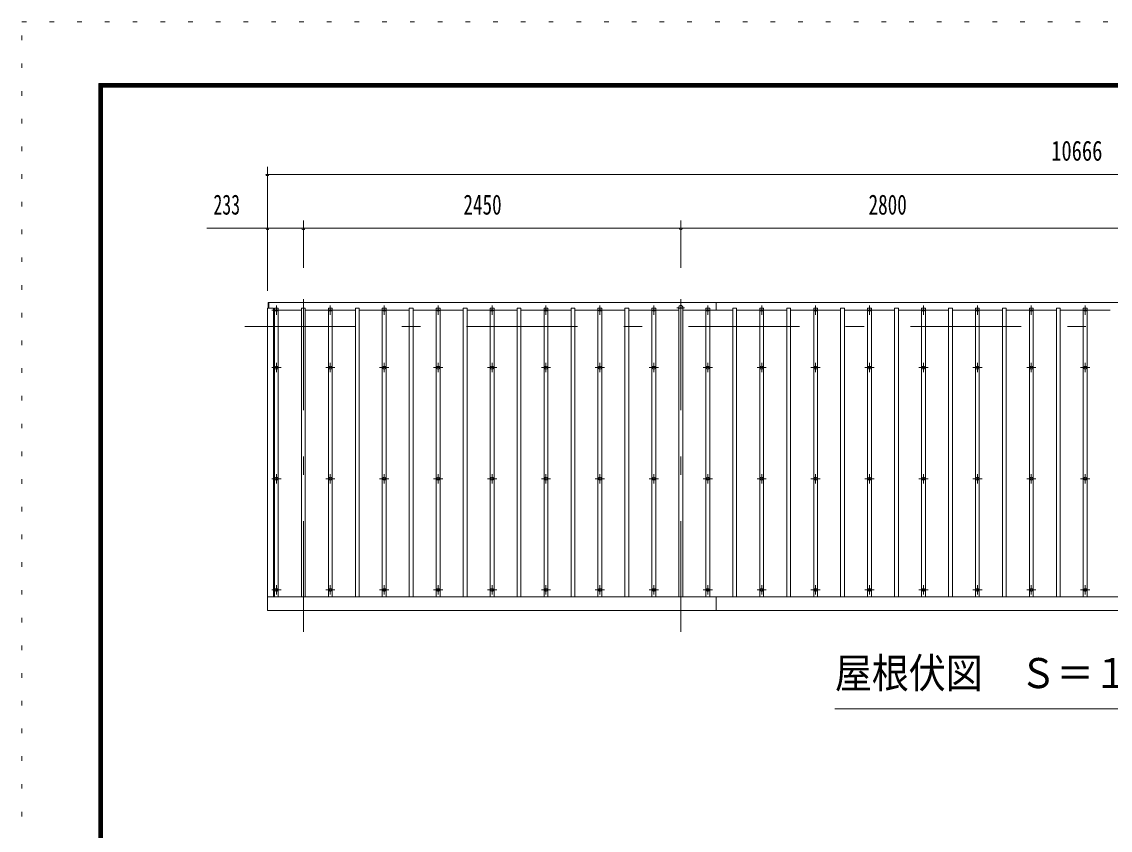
# Model space of a CAD drawing. Units: millimetres, scale not verified, with parts at other scales. Extents: x -26655 to 26659, y -10500 to 10500.
# Drawn here: x -3041 to 4024, y 5250 to 10500 of the extents above; entities that cross this region are included whole.
import ezdxf
from ezdxf.enums import TextEntityAlignment as Align

# ---------------------------------------------------------------- set-up
doc = ezdxf.new("R2010")
doc.units = ezdxf.units.MM
doc.header["$LTSCALE"] = 60
doc.linetypes.add('USER3', pattern=[24, 12, -5, 2, -5])
doc.linetypes.add('USER4', pattern=[3, 0.5, -2.5])
for name, color, linetype, lineweight in [('0-2_1-05BOLD', 7, 'Continuous', 18), ('0-3_1-25CENTER', 3, 'USER3', 18), ('0-4_1-45THIN', 4, 'Continuous', 18), ('0-5_1-55DIM', 3, 'Continuous', 18), ('0-C_F-F1PAPER', 5, 'Continuous', 18), ('0-D_F-E_J_ADD', 5, 'USER4', 18)]:
    doc.layers.add(name, color=color, linetype=linetype, lineweight=lineweight)
doc.styles.add('ＭＳ ゴシック', font='')
doc.styles.get('ＭＳ ゴシック').set_extended_font_data('MS Gothic')

msp = doc.modelspace()

# ---------------------------------------------------------------- linework, layer by layer
at = {"layer": '0-2_1-05BOLD'}
for p, q in [((-1436.51, 8641.19), (-1436.51, 8677.67)), ((1466.49, 8626.18), (1466.49, 8677.67)), ((9219.49, 6765.11), (-1446.51, 6765.11)), ((1466.49, 6677.67), (1466.49, 6765.11))]:
    msp.add_line(p, q, dxfattribs=at)
for points in [[(-1446.51, 8641.19), (-1446.51, 6677.67), (9219.49, 6677.67), (9219.49, 8641.19), (9179.49, 8641.19), (9179.49, 6765.11)], [(-1406.51, 6765.11), (-1406.51, 8641.19), (-1446.51, 8641.19)], [(9214.49, 8641.19), (9214.49, 8677.67), (-1441.51, 8677.67), (-1441.51, 8641.19)]]:
    msp.add_lwpolyline(points, dxfattribs=at)
for centre in [(-1388.51, 8254.17), (-1038.51, 8254.17), (-688.51, 8254.17), (-338.51, 8254.17), (11.49, 8254.17), (361.49, 8254.17), (711.49, 8254.17), (1061.49, 8254.17), (1411.49, 8254.17), (1761.49, 8254.17), (2111.49, 8254.17), (2461.49, 8254.17), (2811.49, 8254.17), (3161.49, 8254.17), (3511.49, 8254.17), (3861.49, 8254.17), (-1388.51, 7532.51), (-1038.51, 7532.51), (-688.51, 7532.51), (-338.51, 7532.51), (11.49, 7532.51), (361.49, 7532.51), (711.49, 7532.51), (1061.49, 7532.51), (1411.49, 7532.51), (1761.49, 7532.51), (2111.49, 7532.51), (2461.49, 7532.51), (2811.49, 7532.51), (3161.49, 7532.51), (3511.49, 7532.51), (3861.49, 7532.51), (-1388.51, 6810.85), (-1038.51, 6810.85), (-688.51, 6810.85), (-338.51, 6810.85), (11.49, 6810.85), (361.49, 6810.85), (711.49, 6810.85), (1061.49, 6810.85), (1411.49, 6810.85), (1761.49, 6810.85), (2111.49, 6810.85), (2461.49, 6810.85), (2811.49, 6810.85), (3161.49, 6810.85), (3511.49, 6810.85), (3861.49, 6810.85)]:
    msp.add_circle(centre, 10, dxfattribs=at)
for centre, radius, start, end in [((-1388.51, 8616.22), 14.5, 46.39838, 133.60162), ((-1388.51, 8637.22), 14.5, 226.3961, 313.6039), ((-1038.51, 8616.22), 14.5, 46.39838, 133.60162), ((-1038.51, 8637.22), 14.5, 226.3961, 313.6039), ((-688.51, 8616.22), 14.5, 46.39838, 133.60162), ((-688.51, 8637.22), 14.5, 226.3961, 313.6039), ((-338.51, 8616.22), 14.5, 46.39838, 133.60162), ((-338.51, 8637.22), 14.5, 226.3961, 313.6039), ((11.49, 8616.22), 14.5, 46.39838, 133.60162), ((11.49, 8637.22), 14.5, 226.3961, 313.6039), ((361.49, 8616.22), 14.5, 46.39838, 133.60162), ((361.49, 8637.22), 14.5, 226.3961, 313.6039), ((711.49, 8616.22), 14.5, 46.39838, 133.60162), ((711.49, 8637.22), 14.5, 226.3961, 313.6039), ((1061.49, 8616.22), 14.5, 46.39838, 133.60162), ((1061.49, 8637.22), 14.5, 226.3961, 313.6039), ((1236.49, 8642.67), 15, 326.44154, 213.55197), ((1411.49, 8616.22), 14.5, 46.39838, 133.60162), ((1411.49, 8637.22), 14.5, 226.3961, 313.6039), ((1761.49, 8616.22), 14.5, 46.39838, 133.60162), ((1761.49, 8637.22), 14.5, 226.3961, 313.6039), ((2111.49, 8616.22), 14.5, 46.39838, 133.60162), ((2111.49, 8637.22), 14.5, 226.3961, 313.6039), ((2461.49, 8616.22), 14.5, 46.39838, 133.60162), ((2461.49, 8637.22), 14.5, 226.3961, 313.6039), ((2811.49, 8616.22), 14.5, 46.39838, 133.60162), ((2811.49, 8637.22), 14.5, 226.3961, 313.6039), ((3161.49, 8616.22), 14.5, 46.39838, 133.60162), ((3161.49, 8637.22), 14.5, 226.3961, 313.6039), ((3511.49, 8616.22), 14.5, 46.39838, 133.60162), ((3511.49, 8637.22), 14.5, 226.3961, 313.6039), ((3861.49, 8616.22), 14.5, 46.39838, 133.60162), ((3861.49, 8637.22), 14.5, 226.3961, 313.6039)]:
    msp.add_arc(centre, radius, start, end, dxfattribs=at)
at = {"layer": '0-3_1-25CENTER'}
for p, q in [((-1213.51, 6537.67), (-1213.51, 8827.67)), ((1236.49, 6537.67), (1236.49, 8827.67)), ((-1418.51, 8626.72), (-1358.51, 8626.72)), ((-1388.51, 8656.72), (-1388.51, 8596.72)), ((-1008.51, 8626.72), (-1068.51, 8626.72)), ((-1038.51, 8656.72), (-1038.51, 8596.72)), ((-718.51, 8626.72), (-658.51, 8626.72)), ((-688.51, 8596.72), (-688.51, 8656.72)), ((-308.51, 8626.72), (-368.51, 8626.72)), ((-338.51, 8656.72), (-338.51, 8596.72)), ((-18.51, 8626.72), (41.49, 8626.72)), ((11.49, 8596.72), (11.49, 8656.72)), ((391.49, 8626.72), (331.49, 8626.72)), ((361.49, 8656.72), (361.49, 8596.72)), ((681.49, 8626.72), (741.49, 8626.72)), ((711.49, 8596.72), (711.49, 8656.72)), ((1091.49, 8626.72), (1031.49, 8626.72)), ((1061.49, 8656.72), (1061.49, 8596.72)), ((1211.49, 8642.67), (1261.49, 8642.67)), ((1381.49, 8626.72), (1441.49, 8626.72)), ((1411.49, 8656.72), (1411.49, 8596.72)), ((1791.49, 8626.72), (1731.49, 8626.72)), ((1761.49, 8596.72), (1761.49, 8656.72)), ((2081.49, 8626.72), (2141.49, 8626.72)), ((2111.49, 8656.72), (2111.49, 8596.72)), ((2431.49, 8626.72), (2491.49, 8626.72)), ((2461.49, 8596.72), (2461.49, 8656.72)), ((2781.49, 8626.72), (2841.49, 8626.72)), ((2811.49, 8656.72), (2811.49, 8596.72)), ((3131.49, 8626.72), (3191.49, 8626.72)), ((3161.49, 8596.72), (3161.49, 8656.72)), ((3541.49, 8626.72), (3481.49, 8626.72)), ((3511.49, 8656.72), (3511.49, 8596.72)), ((3891.49, 8626.72), (3831.49, 8626.72)), ((3861.49, 8656.72), (3861.49, 8596.72)), ((-1593.51, 8521.68), (9366.49, 8521.68)), ((-1388.51, 8284.17), (-1388.51, 8224.17)), ((-1038.51, 8284.17), (-1038.51, 8224.17)), ((-688.51, 8284.17), (-688.51, 8224.17)), ((-338.51, 8224.17), (-338.51, 8284.17)), ((11.49, 8284.17), (11.49, 8224.17)), ((361.49, 8224.17), (361.49, 8284.17)), ((711.49, 8284.17), (711.49, 8224.17)), ((1061.49, 8284.17), (1061.49, 8224.17)), ((1411.49, 8284.17), (1411.49, 8224.17)), ((1761.49, 8284.17), (1761.49, 8224.17)), ((2111.49, 8224.17), (2111.49, 8284.17)), ((2461.49, 8284.17), (2461.49, 8224.17)), ((2811.49, 8224.17), (2811.49, 8284.17)), ((3161.49, 8284.17), (3161.49, 8224.17)), ((3511.49, 8284.17), (3511.49, 8224.17)), ((3861.49, 8284.17), (3861.49, 8224.17)), ((-1358.51, 8254.17), (-1418.51, 8254.17)), ((-1008.51, 8254.17), (-1068.51, 8254.17)), ((-658.51, 8254.17), (-718.51, 8254.17)), ((-368.51, 8254.17), (-308.51, 8254.17)), ((41.49, 8254.17), (-18.51, 8254.17)), ((331.49, 8254.17), (391.49, 8254.17)), ((741.49, 8254.17), (681.49, 8254.17)), ((1091.49, 8254.17), (1031.49, 8254.17)), ((1441.49, 8254.17), (1381.49, 8254.17)), ((1791.49, 8254.17), (1731.49, 8254.17)), ((2081.49, 8254.17), (2141.49, 8254.17)), ((2491.49, 8254.17), (2431.49, 8254.17)), ((2781.49, 8254.17), (2841.49, 8254.17)), ((3191.49, 8254.17), (3131.49, 8254.17)), ((3481.49, 8254.17), (3541.49, 8254.17)), ((3831.49, 8254.17), (3891.49, 8254.17)), ((-1388.51, 7562.51), (-1388.51, 7502.51)), ((-1038.51, 7562.51), (-1038.51, 7502.51)), ((-688.51, 7502.51), (-688.51, 7562.51)), ((-338.51, 7562.51), (-338.51, 7502.51)), ((11.49, 7502.51), (11.49, 7562.51)), ((361.49, 7562.51), (361.49, 7502.51)), ((711.49, 7502.51), (711.49, 7562.51)), ((1061.49, 7562.51), (1061.49, 7502.51)), ((1411.49, 7502.51), (1411.49, 7562.51)), ((1761.49, 7562.51), (1761.49, 7502.51)), ((2111.49, 7502.51), (2111.49, 7562.51)), ((2461.49, 7562.51), (2461.49, 7502.51)), ((2811.49, 7502.51), (2811.49, 7562.51)), ((3161.49, 7562.51), (3161.49, 7502.51)), ((3511.49, 7502.51), (3511.49, 7562.51)), ((3861.49, 7562.51), (3861.49, 7502.51)), ((-1418.51, 7532.51), (-1358.51, 7532.51)), ((-1068.51, 7532.51), (-1008.51, 7532.51)), ((-718.51, 7532.51), (-658.51, 7532.51)), ((-368.51, 7532.51), (-308.51, 7532.51)), ((-18.51, 7532.51), (41.49, 7532.51)), ((331.49, 7532.51), (391.49, 7532.51)), ((681.49, 7532.51), (741.49, 7532.51)), ((1031.49, 7532.51), (1091.49, 7532.51)), ((1381.49, 7532.51), (1441.49, 7532.51)), ((1731.49, 7532.51), (1791.49, 7532.51)), ((2081.49, 7532.51), (2141.49, 7532.51)), ((2431.49, 7532.51), (2491.49, 7532.51)), ((2781.49, 7532.51), (2841.49, 7532.51)), ((3131.49, 7532.51), (3191.49, 7532.51)), ((3481.49, 7532.51), (3541.49, 7532.51)), ((3831.49, 7532.51), (3891.49, 7532.51)), ((-1358.51, 6810.85), (-1418.51, 6810.85)), ((-1388.51, 6840.85), (-1388.51, 6780.85)), ((-1008.51, 6810.85), (-1068.51, 6810.85)), ((-1038.51, 6840.85), (-1038.51, 6780.85)), ((-718.51, 6810.85), (-658.51, 6810.85)), ((-688.51, 6780.85), (-688.51, 6840.85)), ((-308.51, 6810.85), (-368.51, 6810.85)), ((-338.51, 6840.85), (-338.51, 6780.85)), ((-18.51, 6810.85), (41.49, 6810.85)), ((11.49, 6780.85), (11.49, 6840.85)), ((391.49, 6810.85), (331.49, 6810.85)), ((361.49, 6840.85), (361.49, 6780.85)), ((681.49, 6810.85), (741.49, 6810.85)), ((711.49, 6780.85), (711.49, 6840.85)), ((1091.49, 6810.85), (1031.49, 6810.85)), ((1061.49, 6840.85), (1061.49, 6780.85)), ((1441.49, 6810.85), (1381.49, 6810.85)), ((1411.49, 6840.85), (1411.49, 6780.85)), ((1791.49, 6810.85), (1731.49, 6810.85)), ((1761.49, 6840.85), (1761.49, 6780.85)), ((2081.49, 6810.85), (2141.49, 6810.85)), ((2111.49, 6780.85), (2111.49, 6840.85)), ((2491.49, 6810.85), (2431.49, 6810.85)), ((2461.49, 6840.85), (2461.49, 6780.85)), ((2781.49, 6810.85), (2841.49, 6810.85)), ((2811.49, 6780.85), (2811.49, 6840.85)), ((3191.49, 6810.85), (3131.49, 6810.85)), ((3161.49, 6840.85), (3161.49, 6780.85)), ((3481.49, 6810.85), (3541.49, 6810.85)), ((3511.49, 6780.85), (3511.49, 6840.85)), ((3891.49, 6810.85), (3831.49, 6810.85)), ((3861.49, 6840.85), (3861.49, 6780.85))]:
    msp.add_line(p, q, dxfattribs=at)
at = {"layer": '0-4_1-45THIN'}
for p, q in [((-1401.01, 8626.18), (-1406.51, 8626.18)), ((-1376.01, 6765.11), (-1376.01, 8641.19)), ((-1226.01, 8626.18), (-1376.01, 8626.18)), ((-1201.01, 8641.19), (-1201.01, 6765.11)), ((-1051.01, 8626.18), (-1201.01, 8626.18)), ((-1026.01, 8641.19), (-1026.01, 6765.11)), ((-876.01, 8626.18), (-1026.01, 8626.18)), ((-851.01, 8641.19), (-851.01, 6765.11)), ((-701.01, 8626.18), (-851.01, 8626.18)), ((-676.01, 8641.19), (-676.01, 6765.11)), ((-526.01, 8626.18), (-676.01, 8626.18)), ((-501.01, 8641.19), (-501.01, 6765.11)), ((-351.01, 8626.18), (-501.01, 8626.18)), ((-326.01, 8641.19), (-326.01, 6765.11)), ((-176.01, 8626.18), (-326.01, 8626.18)), ((-151.01, 8641.19), (-151.01, 6765.11)), ((-1.01, 8626.18), (-151.01, 8626.18)), ((23.99, 8641.19), (23.99, 6765.11)), ((173.99, 8626.18), (23.99, 8626.18)), ((198.99, 8641.19), (198.99, 6765.11)), ((348.99, 8626.18), (198.99, 8626.18)), ((373.99, 8641.19), (373.99, 6765.11)), ((523.99, 8626.18), (373.99, 8626.18)), ((548.99, 8641.19), (548.99, 6765.11)), ((698.99, 8626.18), (548.99, 8626.18)), ((723.99, 8641.19), (723.99, 6765.11)), ((873.99, 8626.18), (723.99, 8626.18)), ((898.99, 8641.19), (898.99, 6765.11)), ((1048.99, 8626.18), (898.99, 8626.18)), ((1073.99, 8641.19), (1073.99, 6765.11)), ((1223.99, 8626.18), (1073.99, 8626.18)), ((1248.99, 8641.19), (1248.99, 6765.11)), ((1398.99, 8626.18), (1248.99, 8626.18)), ((1423.99, 8641.19), (1423.99, 6765.11)), ((1573.99, 8626.18), (1423.99, 8626.18)), ((1598.99, 8641.19), (1598.99, 6765.11)), ((1748.99, 8626.18), (1598.99, 8626.18)), ((1773.99, 8641.19), (1773.99, 6765.11)), ((1923.99, 8626.18), (1773.99, 8626.18)), ((1948.99, 8641.19), (1948.99, 6765.11)), ((2098.99, 8626.18), (1948.99, 8626.18)), ((2123.99, 8641.19), (2123.99, 6765.11)), ((2273.99, 8626.18), (2123.99, 8626.18)), ((2298.99, 8641.19), (2298.99, 6765.11)), ((2448.99, 8626.18), (2298.99, 8626.18)), ((2473.99, 8641.19), (2473.99, 6765.11)), ((2623.99, 8626.18), (2473.99, 8626.18)), ((2648.99, 8641.19), (2648.99, 6765.11)), ((2798.99, 8626.18), (2648.99, 8626.18)), ((2823.99, 8641.19), (2823.99, 6765.11)), ((2973.99, 8626.18), (2823.99, 8626.18)), ((2998.99, 8641.19), (2998.99, 6765.11)), ((3148.99, 8626.18), (2998.99, 8626.18)), ((3173.99, 8641.19), (3173.99, 6765.11)), ((3323.99, 8626.18), (3173.99, 8626.18)), ((3348.99, 8641.19), (3348.99, 6765.11)), ((3498.99, 8626.18), (3348.99, 8626.18)), ((3523.99, 8641.19), (3523.99, 6765.11)), ((3673.99, 8626.18), (3523.99, 8626.18)), ((3698.99, 8641.19), (3698.99, 6765.11)), ((3848.99, 8626.18), (3698.99, 8626.18)), ((3873.99, 8641.19), (3873.99, 6765.11)), ((4023.99, 8626.18), (3873.99, 8626.18))]:
    msp.add_line(p, q, dxfattribs=at)
for points in [[(-1376.01, 8641.19), (-1401.01, 8641.19), (-1401.01, 6765.11)], [(-1226.01, 6765.11), (-1226.01, 8641.19), (-1201.01, 8641.19)], [(-1051.01, 6765.11), (-1051.01, 8641.19), (-1026.01, 8641.19)], [(-876.01, 6765.11), (-876.01, 8641.19), (-851.01, 8641.19)], [(-701.01, 6765.11), (-701.01, 8641.19), (-676.01, 8641.19)], [(-526.01, 6765.11), (-526.01, 8641.19), (-501.01, 8641.19)], [(-351.01, 6765.11), (-351.01, 8641.19), (-326.01, 8641.19)], [(-176.01, 6765.11), (-176.01, 8641.19), (-151.01, 8641.19)], [(-1.01, 6765.11), (-1.01, 8641.19), (23.99, 8641.19)], [(173.99, 6765.11), (173.99, 8641.19), (198.99, 8641.19)], [(348.99, 6765.11), (348.99, 8641.19), (373.99, 8641.19)], [(523.99, 6765.11), (523.99, 8641.19), (548.99, 8641.19)], [(698.99, 6765.11), (698.99, 8641.19), (723.99, 8641.19)], [(873.99, 6765.11), (873.99, 8641.19), (898.99, 8641.19)], [(1048.99, 6765.11), (1048.99, 8641.19), (1073.99, 8641.19)], [(1223.99, 6765.11), (1223.99, 8641.19), (1248.99, 8641.19)], [(1398.99, 6765.11), (1398.99, 8641.19), (1423.99, 8641.19)], [(1573.99, 6765.11), (1573.99, 8641.19), (1598.99, 8641.19)], [(1748.99, 6765.11), (1748.99, 8641.19), (1773.99, 8641.19)], [(1923.99, 6765.11), (1923.99, 8641.19), (1948.99, 8641.19)], [(2098.99, 6765.11), (2098.99, 8641.19), (2123.99, 8641.19)], [(2273.99, 6765.11), (2273.99, 8641.19), (2298.99, 8641.19)], [(2448.99, 6765.11), (2448.99, 8641.19), (2473.99, 8641.19)], [(2623.99, 6765.11), (2623.99, 8641.19), (2648.99, 8641.19)], [(2798.99, 6765.11), (2798.99, 8641.19), (2823.99, 8641.19)], [(2973.99, 6765.11), (2973.99, 8641.19), (2998.99, 8641.19)], [(3148.99, 6765.11), (3148.99, 8641.19), (3173.99, 8641.19)], [(3323.99, 6765.11), (3323.99, 8641.19), (3348.99, 8641.19)], [(3498.99, 6765.11), (3498.99, 8641.19), (3523.99, 8641.19)], [(3673.99, 6765.11), (3673.99, 8641.19), (3698.99, 8641.19)], [(3848.99, 6765.11), (3848.99, 8641.19), (3873.99, 8641.19)]]:
    msp.add_lwpolyline(points, dxfattribs=at)
at = {"layer": '0-5_1-55DIM'}
for p, q in [((-1446.51, 9558.67), (-1446.51, 8752.68)), ((-1436.51, 9508.67), (-1456.51, 9508.67)), ((-1446.51, 9508.67), (9219.49, 9508.67)), ((-1213.51, 8902.68), (-1213.51, 9208.67)), ((1236.49, 8902.68), (1236.49, 9208.67)), ((9611.99, 9158.67), (-1839.01, 9158.67)), ((-1436.51, 9158.67), (-1456.51, 9158.67)), ((-1203.51, 9158.67), (-1223.51, 9158.67)), ((1246.49, 9158.67), (1226.49, 9158.67)), ((5536.49, 6037.67), (2236.49, 6037.67))]:
    msp.add_line(p, q, dxfattribs=at)
for centre in [(-1446.51, 9508.67), (-1446.51, 9158.67), (-1213.51, 9158.67), (1236.49, 9158.67)]:
    msp.add_arc(centre, 10, 180, 0, dxfattribs=at)
at = {"layer": '0-C_F-F1PAPER'}
for points in [[(26158.83, -10000), (26158.83, 10100), (-2541.17, 10100), (-2541.17, -10000)], [(26156.32, -9997.5), (26156.32, 10097.5), (-2538.67, 10097.5), (-2538.67, -9997.5)], [(26153.83, -9995), (-2536.17, -9995), (-2536.17, 10095), (26153.83, 10095)], [(26151.32, -9992.5), (26151.32, 10092.5), (-2533.67, 10092.5), (-2533.67, -9992.5)], [(26148.83, -9990), (-2531.17, -9990), (-2531.17, 10090), (26148.83, 10090)], [(26146.33, -9987.5), (26146.33, 10087.5), (-2528.67, 10087.5), (-2528.67, -9987.5)], [(26143.82, -9985), (-2526.17, -9985), (-2526.17, 10085), (26143.82, 10085)], [(26141.33, -9982.5), (26141.33, 10082.5), (-2523.67, 10082.5), (-2523.67, -9982.5)], [(26138.82, -9980), (26138.82, 10080), (-2521.17, 10080), (-2521.17, -9980)], [(26136.33, -9977.5), (26136.33, 10077.5), (-2518.67, 10077.5), (-2518.67, -9977.5)], [(26133.83, -9975), (-2516.17, -9975), (-2516.17, 10075), (26133.83, 10075)]]:
    msp.add_lwpolyline(points, close=True, dxfattribs=at)
at = {"layer": '0-D_F-E_J_ADD'}
msp.add_lwpolyline([(26658.83, -10500), (-3041.17, -10500), (-3041.17, 10500), (26658.83, 10500)], close=True, dxfattribs=at)

# ---------------------------------------------------------------- texts
at = {"layer": '0-5_1-55DIM', "color": 7, "style": 'ＭＳ ゴシック'}
for s, height, width, p in [('10666', 130.2, 0.75, (3640.86, 9558.67)), ('233', 130.2, 0.65, (-1797.18, 9208.67)), ('2450', 130.2, 0.7, (-174.52, 9208.67)), ('2800', 130.2, 0.7, (2455.22, 9208.67)), ('屋根伏図\u3000Ｓ＝１／５０', 195.4, 0.9, (2236.49, 6114.32))]:
    msp.add_text(s, height=height, dxfattribs=dict(at, width=width)).set_placement(p, align=Align.BOTTOM_LEFT)

doc.saveas('drawing.dxf')
